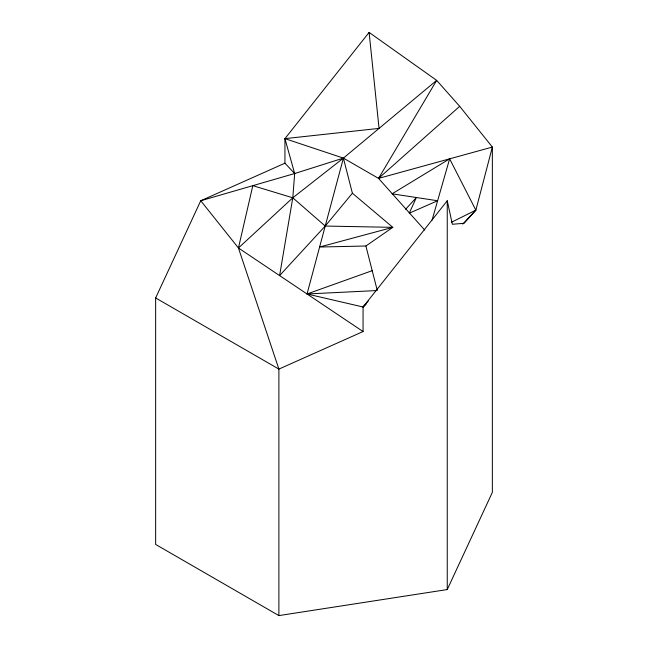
<?xml version="1.0" encoding="UTF-8"?>
<svg xmlns="http://www.w3.org/2000/svg" width="648" height="648" viewBox="0 0 648 648"><rect width="100%" height="100%" fill="white"/><g stroke="black" fill="none" stroke-linecap="round" stroke-linejoin="round"><path stroke-width="0.97" d="M424.764 230.113L378.545 178.394L436.663 80.376L369.109 32.4L284.934 138.64L294.67 173.534L292.791 197.802L279.596 275.578L325.223 226.047L352.391 193.226L343.408 158.112L284.934 138.64L284.934 163.183L294.67 173.534L343.408 158.112L436.663 80.376L459.691 106.329L492.359 147.072L492.359 492.35L447.25 589.559L278.891 615.6L155.642 544.442L155.642 297.942L200.75 200.742L284.934 163.183M278.891 615.6L278.891 369.101L238.44 247.99L252.825 185.652L292.791 197.802L325.223 226.047L392.826 227.351L352.391 193.226M155.642 297.942L278.891 369.101L363.066 331.541L363.066 307.006L447.25 200.758L452.345 224.265L464.041 223.309L475.859 210.155L492.359 147.072L378.545 178.394L343.408 158.112L292.791 197.802L238.44 247.99L200.75 200.742L294.67 173.534M343.408 158.112L307.039 293.981L363.066 307.006L366.071 304.317M432.046 220.182L449.639 158.833L475.859 210.155L462.737 224.103M363.066 307.006L368.242 301.02M405.632 209.255L416.38 197.527L409.244 213.2L437.619 200.75L392.089 193.825L449.639 158.833M378.545 178.394L459.691 106.329M365.893 246.005L392.826 227.351L319.61 247.018L365.893 246.005L377.047 289.591M451.551 222.199L475.859 210.155M372.203 270.678L307.039 293.981L377.29 290.539M284.934 138.64L379.056 128.393L369.109 32.4M238.44 247.99L363.066 331.541M447.25 200.758L447.25 589.559"/></g></svg>
